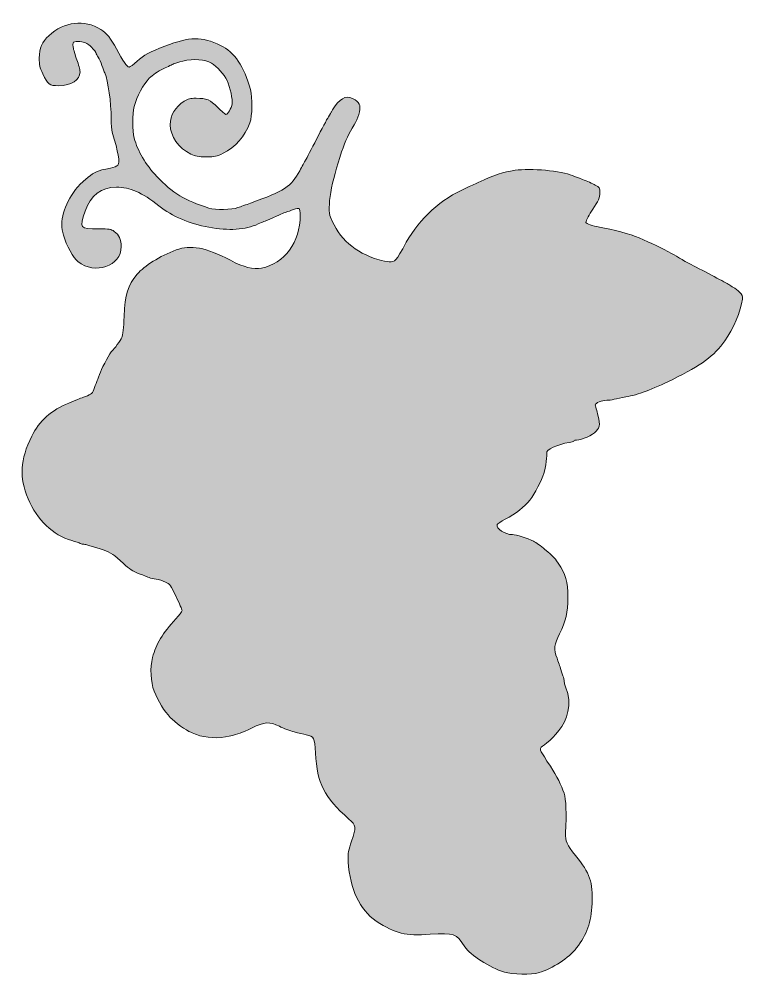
# Model space of a CAD drawing. Header units: inches. Extents: x 20 to 186, y -252 to -33.
import ezdxf

# ---------------------------------------------------------------- set-up
doc = ezdxf.new("R2010")
doc.units = ezdxf.units.IN
doc.header["$MEASUREMENT"] = 0
doc.layers.add('_U+0421_U+043B_U+043E_U+0439 1', color=7, linetype='Continuous')

# ---------------------------------------------------------------- blocks, each defined once
blk = doc.blocks.new('block 3')
at = {"layer": '_U+0421_U+043B_U+043E_U+0439 1', "true_color": 0xafd8a1}
h = blk.add_hatch(color=9, dxfattribs=at)
h.dxf.hatch_style = 2
edge = h.paths.add_edge_path()
edge.add_spline(control_points=[(131.44, -251.63), (128.05, -250.56), (123.62, -247.71), (122.37, -245.81), (120.35, -242.73), (119.95, -242.58), (114.42, -242.94), (108.62, -243.32), (106.56, -242.83), (102.02, -239.95), (98.18, -237.16), (96.04, -232.62), (95.6, -226.33), (95.46, -224.24), (95.73, -223.53), (96.39, -221.58), (97.5, -218.31), (97.46, -218), (95.75, -216.49), (90.01, -211.38), (88.51, -208.43), (88.08, -201.35), (87.86, -197.71), (87.8, -197.59), (85.94, -197.15), (85.4, -197.02), (84.18, -196.72), (83.23, -196.49), (82.28, -196.26), (80.73, -195.69), (79.79, -195.21), (77.56, -194.08), (76.45, -194.15), (73.4, -195.61), (71.11, -196.71), (70.54, -196.92), (68.31, -197.48), (66.05, -198.05), (62.71, -197.89), (60.79, -197.11), (60.52, -197), (59.91, -196.76), (59.44, -196.58), (58.51, -196.23), (55.76, -194.23), (54.73, -193.16), (53.42, -191.81), (51.95, -189.37), (51.05, -187.11), (50.23, -185.01), (50.07, -181.78), (50.69, -179.41), (51.48, -176.34), (53.01, -173.83), (56.05, -170.58), (56.83, -169.75), (57.46, -168.88), (57.46, -168.65), (57.46, -168.42), (56.85, -166.97), (56.1, -165.43), (54.83, -162.81), (54.67, -162.58), (53.65, -162.1), (53.05, -161.82), (52.08, -161.52), (51.5, -161.44), (50.91, -161.36), (50.21, -161.2), (49.94, -161.09), (49.67, -160.97), (48.62, -160.57), (47.6, -160.18), (46.14, -159.63), (45.39, -159.15), (44.03, -157.86), (41.81, -155.79), (41.15, -155.34), (39.34, -154.73), (36.75, -153.86), (35.31, -153.44), (34.91, -153.44), (34.7, -153.44), (34.33, -153.34), (34.1, -153.22), (33.86, -153.1), (33, -152.81), (32.19, -152.58), (27.79, -151.32), (24.19, -147.89), (22.13, -142.97), (20.05, -138.05), (20.28, -134.07), (22.96, -128.62), (24.67, -125.12), (27.5, -122.6), (31.45, -121.02), (33.92, -120.03), (34.04, -119.98), (35.27, -119.52), (36.74, -118.98), (36.86, -118.85), (37.35, -117.48), (37.59, -116.84), (37.87, -116.09), (37.98, -115.82), (38.09, -115.55), (38.43, -114.69), (38.73, -113.91), (39.22, -112.63), (41.04, -109.35), (41.42, -109.04), (41.84, -108.7), (43.35, -106.61), (43.65, -105.95), (43.85, -105.5), (44.05, -103.67), (44.16, -101.14), (44.39, -95.93), (44.94, -94.16), (47.18, -91.45), (48.78, -89.51), (52.3, -87.32), (56.11, -85.89), (59.45, -84.64), (62.85, -85.28), (68.56, -88.26), (71.66, -89.87), (73.8, -90.41), (75.73, -90.04), (80.95, -89.05), (84.58, -84.09), (84.59, -77.91), (84.59, -77.14), (84.48, -76.44), (84.36, -76.36), (84.23, -76.29), (83.65, -76.4), (83.06, -76.61), (82.48, -76.82), (81.71, -77.09), (81.35, -77.21), (80.68, -77.42), (80.03, -77.69), (77.61, -78.79), (76.83, -79.15), (76.14, -79.44), (76.07, -79.44), (76.01, -79.44), (75.48, -79.66), (74.91, -79.92), (72.05, -81.25), (68.11, -81.52), (63.6, -80.69), (59.09, -79.86), (55.31, -78.23), (52.16, -75.75), (48.25, -72.68), (45.49, -71.47), (42.39, -71.47), (38.94, -71.47), (36.48, -73.36), (35.24, -76.97), (33.85, -81), (33.86, -81.02), (38.35, -81.03), (40.79, -81.04), (41.15, -81.1), (41.87, -81.62), (43, -82.42), (43.51, -83.5), (43.5, -85.11), (43.49, -89.57), (37.46, -91.67), (33.56, -88.57), (32.56, -87.79), (30.9, -84.76), (30.22, -82.52), (29.26, -79.32), (30.29, -75.49), (33.03, -72.04), (34.14, -70.65), (34.1, -70.68), (35.92, -69.18), (37.42, -67.94), (37.82, -67.77), (41.01, -67.08), (41.79, -66.91), (42.55, -66.63), (42.7, -66.45), (43.24, -65.79), (42.86, -63.5), (41.42, -58.82), (41.29, -58.41), (41.19, -57.02), (41.19, -55.74), (41.18, -52.06), (40.5, -47.14), (39.72, -45.27), (39.61, -45), (39.32, -44.22), (39.08, -43.55), (38.85, -42.87), (38.45, -42.02), (38.19, -41.66), (37.94, -41.3), (37.74, -40.88), (37.74, -40.73), (37.74, -40.57), (37.25, -39.96), (36.65, -39.36), (35.81, -38.52), (35.33, -38.24), (34.46, -38.11), (33.85, -38.02), (33.12, -38.02), (32.83, -38.11), (32.38, -38.25), (32.33, -38.41), (32.46, -39.31), (32.54, -39.87), (32.93, -41.2), (33.32, -42.24), (33.72, -43.29), (34.04, -44.52), (34.04, -44.98), (34.04, -46.85), (32.01, -48.18), (29.17, -48.18), (26.97, -48.18), (26.64, -47.94), (25.49, -45.47), (24.79, -43.95), (24.67, -43.44), (24.67, -41.83), (24.67, -39.6), (25.3, -38.1), (26.84, -36.71), (30.45, -33.45), (35, -32.91), (38.84, -35.28), (40.08, -36.04), (41.16, -37.4), (42.4, -39.76), (43.87, -42.53), (44.83, -43.92), (45.3, -43.92), (45.51, -43.92), (46.33, -43.32), (47.12, -42.58), (48.64, -41.18), (50.02, -40.43), (53.52, -39.1), (59.3, -36.9), (61.93, -36.87), (66.29, -38.93), (69.45, -40.42), (71.74, -43.81), (73.14, -49.05), (73.67, -51.01), (73.6, -55.09), (73.02, -56.69), (71.87, -59.83), (69.7, -62.32), (66.91, -63.69), (65.39, -64.44), (65.04, -64.51), (63.02, -64.51), (61.13, -64.51), (60.59, -64.42), (59.44, -63.87), (56.7, -62.57), (54.75, -59.77), (54.75, -57.14), (54.75, -54.9), (55.81, -53.12), (57.94, -51.77), (58.86, -51.18), (59.3, -51.07), (60.66, -51.07), (63.15, -51.07), (63.88, -51.38), (65.67, -53.17), (66.54, -54.05), (67.38, -54.77), (67.54, -54.77), (67.93, -54.77), (68.77, -53.35), (68.95, -52.38), (69.13, -51.44), (68.49, -48.49), (67.79, -46.99), (67.1, -45.52), (65.54, -43.8), (64.19, -43.01), (62.7, -42.13), (60.13, -41.95), (57.66, -42.55), (56.68, -42.79), (55.72, -43.07), (55.5, -43.17), (55.29, -43.28), (54.23, -43.79), (53.15, -44.3), (51.87, -44.92), (50.74, -45.68), (49.94, -46.49), (48.57, -47.88), (47.1, -50.63), (46.5, -52.93), (46.02, -54.76), (46.01, -58.44), (46.48, -60.23), (47.24, -63.15), (49.09, -66.29), (51.69, -69.05), (55.19, -72.78), (58.19, -74.59), (63.63, -76.26), (65.14, -76.72), (68.88, -76.67), (70.29, -76.17), (70.9, -75.95), (72.19, -75.49), (73.16, -75.14), (80.89, -72.4), (82.55, -71.31), (84.47, -67.72), (84.98, -66.77), (85.59, -65.66), (85.83, -65.25), (86.07, -64.85), (87.2, -62.68), (88.34, -60.44), (89.48, -58.2), (90.71, -55.9), (91.07, -55.33), (91.44, -54.76), (91.74, -54.23), (91.74, -54.16), (91.74, -54.09), (92.14, -53.47), (92.63, -52.79), (94.09, -50.75), (95.56, -50.32), (97.21, -51.43), (97.75, -51.8), (98.16, -52.32), (98.25, -52.73), (98.45, -53.68), (97.84, -55.8), (96.96, -57.18), (95.72, -59.14), (95, -60.7), (94.08, -63.37), (91.72, -70.24), (90.69, -76.29), (91.52, -78.38), (93.52, -83.35), (96.96, -86.37), (102.71, -88.18), (103.39, -88.39), (104.43, -88.58), (105.02, -88.61), (106.36, -88.66), (106.44, -88.57), (108.94, -84.12), (112.07, -78.56), (116.88, -74.2), (122.76, -71.63), (123.53, -71.29), (124.72, -70.75), (125.4, -70.44), (129.31, -68.6), (131.06, -68.02), (133.9, -67.6), (137.5, -67.08), (144.54, -67.73), (147.09, -68.83), (147.36, -68.94), (148.4, -69.34), (149.4, -69.7), (150.39, -70.07), (151.7, -70.64), (152.3, -70.98), (153.33, -71.55), (153.38, -71.64), (153.38, -72.69), (153.38, -73.89), (153.04, -74.68), (151.72, -76.56), (150.97, -77.63), (150.18, -79.16), (150.18, -79.55), (150.18, -79.85), (151.67, -80.38), (153.26, -80.65), (156.27, -81.15), (160.38, -82.27), (162.38, -83.12), (165.07, -84.27), (167.58, -85.47), (169.82, -86.67), (170.66, -87.12), (171.5, -87.61), (171.67, -87.75), (171.85, -87.9), (173.05, -88.56), (174.34, -89.24), (175.63, -89.91), (178.01, -91.16), (179.64, -92.01), (181.27, -92.86), (182.77, -93.69), (182.97, -93.85), (183.17, -94.01), (183.64, -94.29), (184.01, -94.47), (184.38, -94.65), (185.02, -95.14), (185.45, -95.56), (186.09, -96.19), (186.2, -96.45), (186.11, -97.19), (185.77, -99.79), (183.94, -104.14), (182.09, -106.73), (179.56, -110.27), (176.84, -112.27), (169.93, -115.66), (165.34, -117.92), (162.2, -119.09), (159.3, -119.63), (158.42, -119.79), (157.23, -120.03), (156.66, -120.16), (156.09, -120.28), (155.32, -120.39), (154.94, -120.39), (153.91, -120.39), (152.26, -121.04), (152.32, -121.42), (152.35, -121.6), (152.49, -122.19), (152.64, -122.73), (153.49, -125.77), (153.48, -126.48), (152.55, -127.5), (151.73, -128.4), (149.26, -129.5), (148.03, -129.51), (147.74, -129.51), (147.43, -129.61), (147.36, -129.73), (147.29, -129.84), (146.81, -130), (146.3, -130.07), (143.78, -130.41), (140.78, -131.83), (141.18, -132.48), (141.34, -132.73), (140.88, -135.96), (140.51, -137.16), (140.05, -138.69), (138.37, -141.89), (137.29, -143.29), (136.09, -144.84), (134.11, -146.38), (131.63, -147.69), (130.68, -148.19), (129.85, -148.73), (129.79, -148.91), (129.45, -149.79), (131.63, -151.22), (133.31, -151.22), (134.18, -151.22), (136.79, -152.04), (138.16, -152.73), (138.67, -153), (139.84, -153.84), (140.75, -154.61), (142.81, -156.35), (142.73, -156.27), (143.79, -157.76), (145.56, -160.25), (146.06, -162), (146.04, -165.67), (146.02, -169.06), (145.55, -171.12), (144.11, -173.97), (142.86, -176.46), (142.75, -177.5), (143.53, -179.59), (143.81, -180.34), (144.21, -181.5), (144.42, -182.18), (144.63, -182.86), (144.9, -183.63), (145.01, -183.9), (145.12, -184.18), (145.14, -185.23), (145.5, -186.12), (148.88, -194.53), (139.92, -199.88), (139.8, -200.12), (139.55, -200.57), (139.64, -200.75), (142, -204.38), (143.51, -206.7), (144.56, -208.76), (145.14, -210.55), (145.61, -212.01), (145.73, -215.18), (145.5, -219.67), (145.4, -221.58), (145.75, -222.38), (147.77, -224.85), (151.11, -228.94), (151.81, -230.98), (151.58, -235.89), (151.36, -240.27), (150.39, -243.05), (148.04, -246.05), (146.23, -248.36), (142.55, -250.79), (139.41, -251.74), (137.72, -252.26), (133.2, -252.2), (131.44, -251.63)], knot_values=[0, 0, 0, 0, 1, 1, 1, 2, 2, 2, 3, 3, 3, 4, 4, 4, 5, 5, 5, 6, 6, 6, 7, 7, 7, 8, 8, 8, 9, 9, 9, 10, 10, 10, 11, 11, 11, 12, 12, 12, 13, 13, 13, 14, 14, 14, 15, 15, 15, 16, 16, 16, 17, 17, 17, 18, 18, 18, 19, 19, 19, 20, 20, 20, 21, 21, 21, 22, 22, 22, 23, 23, 23, 24, 24, 24, 25, 25, 25, 26, 26, 26, 27, 27, 27, 28, 28, 28, 29, 29, 29, 30, 30, 30, 31, 31, 31, 32, 32, 32, 33, 33, 33, 34, 34, 34, 35, 35, 35, 36, 36, 36, 37, 37, 37, 38, 38, 38, 39, 39, 39, 40, 40, 40, 41, 41, 41, 42, 42, 42, 43, 43, 43, 44, 44, 44, 45, 45, 45, 46, 46, 46, 47, 47, 47, 48, 48, 48, 49, 49, 49, 50, 50, 50, 51, 51, 51, 52, 52, 52, 53, 53, 53, 54, 54, 54, 55, 55, 55, 56, 56, 56, 57, 57, 57, 58, 58, 58, 59, 59, 59, 60, 60, 60, 61, 61, 61, 62, 62, 62, 63, 63, 63, 64, 64, 64, 65, 65, 65, 66, 66, 66, 67, 67, 67, 68, 68, 68, 69, 69, 69, 70, 70, 70, 71, 71, 71, 72, 72, 72, 73, 73, 73, 74, 74, 74, 75, 75, 75, 76, 76, 76, 77, 77, 77, 78, 78, 78, 79, 79, 79, 80, 80, 80, 81, 81, 81, 82, 82, 82, 83, 83, 83, 84, 84, 84, 85, 85, 85, 86, 86, 86, 87, 87, 87, 88, 88, 88, 89, 89, 89, 90, 90, 90, 91, 91, 91, 92, 92, 92, 93, 93, 93, 94, 94, 94, 95, 95, 95, 96, 96, 96, 97, 97, 97, 98, 98, 98, 99, 99, 99, 100, 100, 100, 101, 101, 101, 102, 102, 102, 103, 103, 103, 104, 104, 104, 105, 105, 105, 106, 106, 106, 107, 107, 107, 108, 108, 108, 109, 109, 109, 110, 110, 110, 111, 111, 111, 112, 112, 112, 113, 113, 113, 114, 114, 114, 115, 115, 115, 116, 116, 116, 117, 117, 117, 118, 118, 118, 119, 119, 119, 120, 120, 120, 121, 121, 121, 122, 122, 122, 123, 123, 123, 124, 124, 124, 125, 125, 125, 126, 126, 126, 127, 127, 127, 128, 128, 128, 129, 129, 129, 130, 130, 130, 131, 131, 131, 132, 132, 132, 133, 133, 133, 134, 134, 134, 135, 135, 135, 136, 136, 136, 137, 137, 137, 138, 138, 138, 139, 139, 139, 140, 140, 140, 141, 141, 141, 142, 142, 142, 143, 143, 143, 144, 144, 144, 145, 145, 145, 146, 146, 146, 147, 147, 147, 148, 148, 148, 149, 149, 149, 150, 150, 150, 151, 151, 151, 152, 152, 152, 153, 153, 153, 154, 154, 154, 155, 155, 155, 156, 156, 156, 157, 157, 157, 158, 158, 158, 159, 159, 159, 160, 160, 160, 161, 161, 161, 162, 162, 162, 163, 163, 163, 164, 164, 164, 165, 165, 165, 166, 166, 166, 167, 167, 167, 168, 168, 168, 169, 169, 169, 170, 170, 170, 171, 171, 171, 172, 172, 172, 173, 173, 173, 174, 174, 174, 175, 175, 175, 176, 176, 176, 176], degree=3, periodic=1)
at = {"layer": '_U+0421_U+043B_U+043E_U+0439 1', "color": 9, "lineweight": 5, "true_color": 0xafd8a1}
blk.add_open_spline([(131.44, -251.63), (128.05, -250.56), (123.62, -247.71), (122.37, -245.81), (120.35, -242.73), (119.95, -242.58), (114.42, -242.94), (108.62, -243.32), (106.56, -242.83), (102.02, -239.95), (98.18, -237.16), (96.04, -232.62), (95.6, -226.33), (95.46, -224.24), (95.73, -223.53), (96.39, -221.58), (97.5, -218.31), (97.46, -218), (95.75, -216.49), (90.01, -211.38), (88.51, -208.43), (88.08, -201.35), (87.86, -197.71), (87.8, -197.59), (85.94, -197.15), (85.4, -197.02), (84.18, -196.72), (83.23, -196.49), (82.28, -196.26), (80.73, -195.69), (79.79, -195.21), (77.56, -194.08), (76.45, -194.15), (73.4, -195.61), (71.11, -196.71), (70.54, -196.92), (68.31, -197.48), (66.05, -198.05), (62.71, -197.89), (60.79, -197.11), (60.52, -197), (59.91, -196.76), (59.44, -196.58), (58.51, -196.23), (55.76, -194.23), (54.73, -193.16), (53.42, -191.81), (51.95, -189.37), (51.05, -187.11), (50.23, -185.01), (50.07, -181.78), (50.69, -179.41), (51.48, -176.34), (53.01, -173.83), (56.05, -170.58), (56.83, -169.75), (57.46, -168.88), (57.46, -168.65), (57.46, -168.42), (56.85, -166.97), (56.1, -165.43), (54.83, -162.81), (54.67, -162.58), (53.65, -162.1), (53.05, -161.82), (52.08, -161.52), (51.5, -161.44), (50.91, -161.36), (50.21, -161.2), (49.94, -161.09), (49.67, -160.97), (48.62, -160.57), (47.6, -160.18), (46.14, -159.63), (45.39, -159.15), (44.03, -157.86), (41.81, -155.79), (41.15, -155.34), (39.34, -154.73), (36.75, -153.86), (35.31, -153.44), (34.91, -153.44), (34.7, -153.44), (34.33, -153.34), (34.1, -153.22), (33.86, -153.1), (33, -152.81), (32.19, -152.58), (27.79, -151.32), (24.19, -147.89), (22.13, -142.97), (20.05, -138.05), (20.28, -134.07), (22.96, -128.62), (24.67, -125.12), (27.5, -122.6), (31.45, -121.02), (33.92, -120.03), (34.04, -119.98), (35.27, -119.52), (36.74, -118.98), (36.86, -118.85), (37.35, -117.48), (37.59, -116.84), (37.87, -116.09), (37.98, -115.82), (38.09, -115.55), (38.43, -114.69), (38.73, -113.91), (39.22, -112.63), (41.04, -109.35), (41.42, -109.04), (41.84, -108.7), (43.35, -106.61), (43.65, -105.95), (43.85, -105.5), (44.05, -103.67), (44.16, -101.14), (44.39, -95.93), (44.94, -94.16), (47.18, -91.45), (48.78, -89.51), (52.3, -87.32), (56.11, -85.89), (59.45, -84.64), (62.85, -85.28), (68.56, -88.26), (71.66, -89.87), (73.8, -90.41), (75.73, -90.04), (80.95, -89.05), (84.58, -84.09), (84.59, -77.91), (84.59, -77.14), (84.48, -76.44), (84.36, -76.36), (84.23, -76.29), (83.65, -76.4), (83.06, -76.61), (82.48, -76.82), (81.71, -77.09), (81.35, -77.21), (80.68, -77.42), (80.03, -77.69), (77.61, -78.79), (76.83, -79.15), (76.14, -79.44), (76.07, -79.44), (76.01, -79.44), (75.48, -79.66), (74.91, -79.92), (72.05, -81.25), (68.11, -81.52), (63.6, -80.69), (59.09, -79.86), (55.31, -78.23), (52.16, -75.75), (48.25, -72.68), (45.49, -71.47), (42.39, -71.47), (38.94, -71.47), (36.48, -73.36), (35.24, -76.97), (33.85, -81), (33.86, -81.02), (38.35, -81.03), (40.79, -81.04), (41.15, -81.1), (41.87, -81.62), (43, -82.42), (43.51, -83.5), (43.5, -85.11), (43.49, -89.57), (37.46, -91.67), (33.56, -88.57), (32.56, -87.79), (30.9, -84.76), (30.22, -82.52), (29.26, -79.32), (30.29, -75.49), (33.03, -72.04), (34.14, -70.65), (34.1, -70.68), (35.92, -69.18), (37.42, -67.94), (37.82, -67.77), (41.01, -67.08), (41.79, -66.91), (42.55, -66.63), (42.7, -66.45), (43.24, -65.79), (42.86, -63.5), (41.42, -58.82), (41.29, -58.41), (41.19, -57.02), (41.19, -55.74), (41.18, -52.06), (40.5, -47.14), (39.72, -45.27), (39.61, -45), (39.32, -44.22), (39.08, -43.55), (38.85, -42.87), (38.45, -42.02), (38.19, -41.66), (37.94, -41.3), (37.74, -40.88), (37.74, -40.73), (37.74, -40.57), (37.25, -39.96), (36.65, -39.36), (35.81, -38.52), (35.33, -38.24), (34.46, -38.11), (33.85, -38.02), (33.12, -38.02), (32.83, -38.11), (32.38, -38.25), (32.33, -38.41), (32.46, -39.31), (32.54, -39.87), (32.93, -41.2), (33.32, -42.24), (33.72, -43.29), (34.04, -44.52), (34.04, -44.98), (34.04, -46.85), (32.01, -48.18), (29.17, -48.18), (26.97, -48.18), (26.64, -47.94), (25.49, -45.47), (24.79, -43.95), (24.67, -43.44), (24.67, -41.83), (24.67, -39.6), (25.3, -38.1), (26.84, -36.71), (30.45, -33.45), (35, -32.91), (38.84, -35.28), (40.08, -36.04), (41.16, -37.4), (42.4, -39.76), (43.87, -42.53), (44.83, -43.92), (45.3, -43.92), (45.51, -43.92), (46.33, -43.32), (47.12, -42.58), (48.64, -41.18), (50.02, -40.43), (53.52, -39.1), (59.3, -36.9), (61.93, -36.87), (66.29, -38.93), (69.45, -40.42), (71.74, -43.81), (73.14, -49.05), (73.67, -51.01), (73.6, -55.09), (73.02, -56.69), (71.87, -59.83), (69.7, -62.32), (66.91, -63.69), (65.39, -64.44), (65.04, -64.51), (63.02, -64.51), (61.13, -64.51), (60.59, -64.42), (59.44, -63.87), (56.7, -62.57), (54.75, -59.77), (54.75, -57.14), (54.75, -54.9), (55.81, -53.12), (57.94, -51.77), (58.86, -51.18), (59.3, -51.07), (60.66, -51.07), (63.15, -51.07), (63.88, -51.38), (65.67, -53.17), (66.54, -54.05), (67.38, -54.77), (67.54, -54.77), (67.93, -54.77), (68.77, -53.35), (68.95, -52.38), (69.13, -51.44), (68.49, -48.49), (67.79, -46.99), (67.1, -45.52), (65.54, -43.8), (64.19, -43.01), (62.7, -42.13), (60.13, -41.95), (57.66, -42.55), (56.68, -42.79), (55.72, -43.07), (55.5, -43.17), (55.29, -43.28), (54.23, -43.79), (53.15, -44.3), (51.87, -44.92), (50.74, -45.68), (49.94, -46.49), (48.57, -47.88), (47.1, -50.63), (46.5, -52.93), (46.02, -54.76), (46.01, -58.44), (46.48, -60.23), (47.24, -63.15), (49.09, -66.29), (51.69, -69.05), (55.19, -72.78), (58.19, -74.59), (63.63, -76.26), (65.14, -76.72), (68.88, -76.67), (70.29, -76.17), (70.9, -75.95), (72.19, -75.49), (73.16, -75.14), (80.89, -72.4), (82.55, -71.31), (84.47, -67.72), (84.98, -66.77), (85.59, -65.66), (85.83, -65.25), (86.07, -64.85), (87.2, -62.68), (88.34, -60.44), (89.48, -58.2), (90.71, -55.9), (91.07, -55.33), (91.44, -54.76), (91.74, -54.23), (91.74, -54.16), (91.74, -54.09), (92.14, -53.47), (92.63, -52.79), (94.09, -50.75), (95.56, -50.32), (97.21, -51.43), (97.75, -51.8), (98.16, -52.32), (98.25, -52.73), (98.45, -53.68), (97.84, -55.8), (96.96, -57.18), (95.72, -59.14), (95, -60.7), (94.08, -63.37), (91.72, -70.24), (90.69, -76.29), (91.52, -78.38), (93.52, -83.35), (96.96, -86.37), (102.71, -88.18), (103.39, -88.39), (104.43, -88.58), (105.02, -88.61), (106.36, -88.66), (106.44, -88.57), (108.94, -84.12), (112.07, -78.56), (116.88, -74.2), (122.76, -71.63), (123.53, -71.29), (124.72, -70.75), (125.4, -70.44), (129.31, -68.6), (131.06, -68.02), (133.9, -67.6), (137.5, -67.08), (144.54, -67.73), (147.09, -68.83), (147.36, -68.94), (148.4, -69.34), (149.4, -69.7), (150.39, -70.07), (151.7, -70.64), (152.3, -70.98), (153.33, -71.55), (153.38, -71.64), (153.38, -72.69), (153.38, -73.89), (153.04, -74.68), (151.72, -76.56), (150.97, -77.63), (150.18, -79.16), (150.18, -79.55), (150.18, -79.85), (151.67, -80.38), (153.26, -80.65), (156.27, -81.15), (160.38, -82.27), (162.38, -83.12), (165.07, -84.27), (167.58, -85.47), (169.82, -86.67), (170.66, -87.12), (171.5, -87.61), (171.67, -87.75), (171.85, -87.9), (173.05, -88.56), (174.34, -89.24), (175.63, -89.91), (178.01, -91.16), (179.64, -92.01), (181.27, -92.86), (182.77, -93.69), (182.97, -93.85), (183.17, -94.01), (183.64, -94.29), (184.01, -94.47), (184.38, -94.65), (185.02, -95.14), (185.45, -95.56), (186.09, -96.19), (186.2, -96.45), (186.11, -97.19), (185.77, -99.79), (183.94, -104.14), (182.09, -106.73), (179.56, -110.27), (176.84, -112.27), (169.93, -115.66), (165.34, -117.92), (162.2, -119.09), (159.3, -119.63), (158.42, -119.79), (157.23, -120.03), (156.66, -120.16), (156.09, -120.28), (155.32, -120.39), (154.94, -120.39), (153.91, -120.39), (152.26, -121.04), (152.32, -121.42), (152.35, -121.6), (152.49, -122.19), (152.64, -122.73), (153.49, -125.77), (153.48, -126.48), (152.55, -127.5), (151.73, -128.4), (149.26, -129.5), (148.03, -129.51), (147.74, -129.51), (147.43, -129.61), (147.36, -129.73), (147.29, -129.84), (146.81, -130), (146.3, -130.07), (143.78, -130.41), (140.78, -131.83), (141.18, -132.48), (141.34, -132.73), (140.88, -135.96), (140.51, -137.16), (140.05, -138.69), (138.37, -141.89), (137.29, -143.29), (136.09, -144.84), (134.11, -146.38), (131.63, -147.69), (130.68, -148.19), (129.85, -148.73), (129.79, -148.91), (129.45, -149.79), (131.63, -151.22), (133.31, -151.22), (134.18, -151.22), (136.79, -152.04), (138.16, -152.73), (138.67, -153), (139.84, -153.84), (140.75, -154.61), (142.81, -156.35), (142.73, -156.27), (143.79, -157.76), (145.56, -160.25), (146.06, -162), (146.04, -165.67), (146.02, -169.06), (145.55, -171.12), (144.11, -173.97), (142.86, -176.46), (142.75, -177.5), (143.53, -179.59), (143.81, -180.34), (144.21, -181.5), (144.42, -182.18), (144.63, -182.86), (144.9, -183.63), (145.01, -183.9), (145.12, -184.18), (145.14, -185.23), (145.5, -186.12), (148.88, -194.53), (139.92, -199.88), (139.8, -200.12), (139.55, -200.57), (139.64, -200.75), (142, -204.38), (143.51, -206.7), (144.56, -208.76), (145.14, -210.55), (145.61, -212.01), (145.73, -215.18), (145.5, -219.67), (145.4, -221.58), (145.75, -222.38), (147.77, -224.85), (151.11, -228.94), (151.81, -230.98), (151.58, -235.89), (151.36, -240.27), (150.39, -243.05), (148.04, -246.05), (146.23, -248.36), (142.55, -250.79), (139.41, -251.74), (137.72, -252.26), (133.2, -252.2), (131.44, -251.63)], degree=3, knots=[0, 0, 0, 0, 1, 1, 1, 2, 2, 2, 3, 3, 3, 4, 4, 4, 5, 5, 5, 6, 6, 6, 7, 7, 7, 8, 8, 8, 9, 9, 9, 10, 10, 10, 11, 11, 11, 12, 12, 12, 13, 13, 13, 14, 14, 14, 15, 15, 15, 16, 16, 16, 17, 17, 17, 18, 18, 18, 19, 19, 19, 20, 20, 20, 21, 21, 21, 22, 22, 22, 23, 23, 23, 24, 24, 24, 25, 25, 25, 26, 26, 26, 27, 27, 27, 28, 28, 28, 29, 29, 29, 30, 30, 30, 31, 31, 31, 32, 32, 32, 33, 33, 33, 34, 34, 34, 35, 35, 35, 36, 36, 36, 37, 37, 37, 38, 38, 38, 39, 39, 39, 40, 40, 40, 41, 41, 41, 42, 42, 42, 43, 43, 43, 44, 44, 44, 45, 45, 45, 46, 46, 46, 47, 47, 47, 48, 48, 48, 49, 49, 49, 50, 50, 50, 51, 51, 51, 52, 52, 52, 53, 53, 53, 54, 54, 54, 55, 55, 55, 56, 56, 56, 57, 57, 57, 58, 58, 58, 59, 59, 59, 60, 60, 60, 61, 61, 61, 62, 62, 62, 63, 63, 63, 64, 64, 64, 65, 65, 65, 66, 66, 66, 67, 67, 67, 68, 68, 68, 69, 69, 69, 70, 70, 70, 71, 71, 71, 72, 72, 72, 73, 73, 73, 74, 74, 74, 75, 75, 75, 76, 76, 76, 77, 77, 77, 78, 78, 78, 79, 79, 79, 80, 80, 80, 81, 81, 81, 82, 82, 82, 83, 83, 83, 84, 84, 84, 85, 85, 85, 86, 86, 86, 87, 87, 87, 88, 88, 88, 89, 89, 89, 90, 90, 90, 91, 91, 91, 92, 92, 92, 93, 93, 93, 94, 94, 94, 95, 95, 95, 96, 96, 96, 97, 97, 97, 98, 98, 98, 99, 99, 99, 100, 100, 100, 101, 101, 101, 102, 102, 102, 103, 103, 103, 104, 104, 104, 105, 105, 105, 106, 106, 106, 107, 107, 107, 108, 108, 108, 109, 109, 109, 110, 110, 110, 111, 111, 111, 112, 112, 112, 113, 113, 113, 114, 114, 114, 115, 115, 115, 116, 116, 116, 117, 117, 117, 118, 118, 118, 119, 119, 119, 120, 120, 120, 121, 121, 121, 122, 122, 122, 123, 123, 123, 124, 124, 124, 125, 125, 125, 126, 126, 126, 127, 127, 127, 128, 128, 128, 129, 129, 129, 130, 130, 130, 131, 131, 131, 132, 132, 132, 133, 133, 133, 134, 134, 134, 135, 135, 135, 136, 136, 136, 137, 137, 137, 138, 138, 138, 139, 139, 139, 140, 140, 140, 141, 141, 141, 142, 142, 142, 143, 143, 143, 144, 144, 144, 145, 145, 145, 146, 146, 146, 147, 147, 147, 148, 148, 148, 149, 149, 149, 150, 150, 150, 151, 151, 151, 152, 152, 152, 153, 153, 153, 154, 154, 154, 155, 155, 155, 156, 156, 156, 157, 157, 157, 158, 158, 158, 159, 159, 159, 160, 160, 160, 161, 161, 161, 162, 162, 162, 163, 163, 163, 164, 164, 164, 165, 165, 165, 166, 166, 166, 167, 167, 167, 168, 168, 168, 169, 169, 169, 170, 170, 170, 171, 171, 171, 172, 172, 172, 173, 173, 173, 174, 174, 174, 175, 175, 175, 176, 176, 176, 176], dxfattribs=at)
blk = doc.blocks.new('block 2')
at = {"layer": '_U+0421_U+043B_U+043E_U+0439 1'}
blk.add_blockref('block 3', (0, 0), dxfattribs=at)

msp = doc.modelspace()

# ---------------------------------------------------------------- block references
at = {"layer": '_U+0421_U+043B_U+043E_U+0439 1'}
msp.add_blockref('block 2', (0, 0), dxfattribs=at)

doc.saveas('drawing.dxf')
